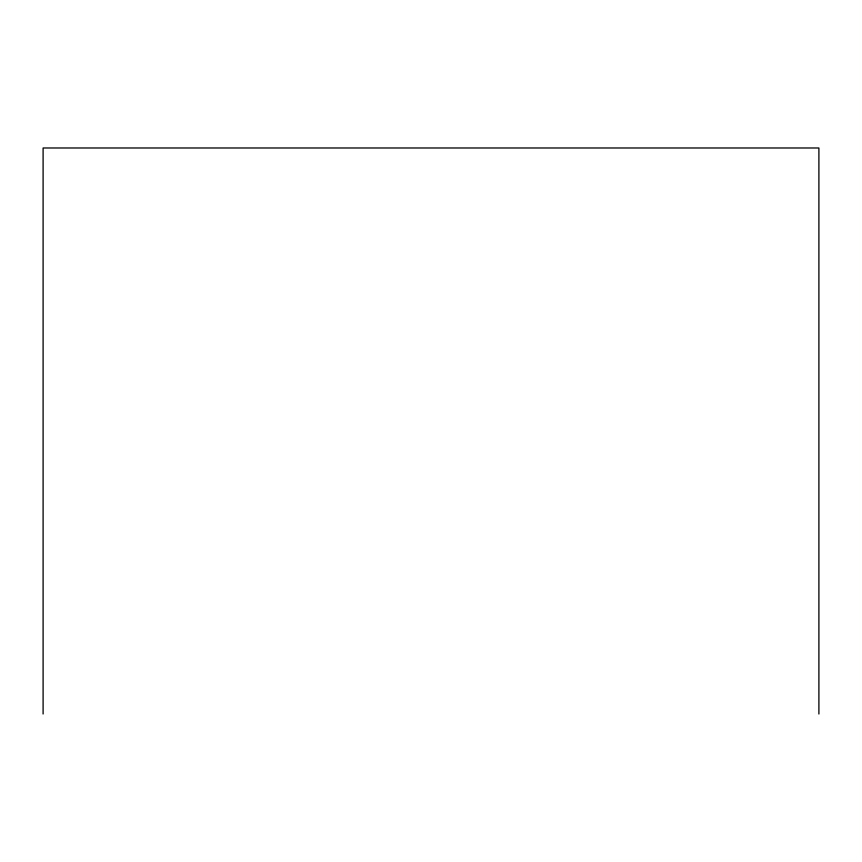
<?xml version="1.0" encoding="UTF-8"?>
<svg xmlns="http://www.w3.org/2000/svg" width="862" height="862" viewBox="0 0 862 862"><rect width="100%" height="100%" fill="white"/><g stroke="black" fill="none" stroke-linecap="round" stroke-linejoin="round"><path stroke-width="1.29" d="M818.9 714.016L818.9 147.984L43.1 147.984L43.1 714.016"/></g></svg>
